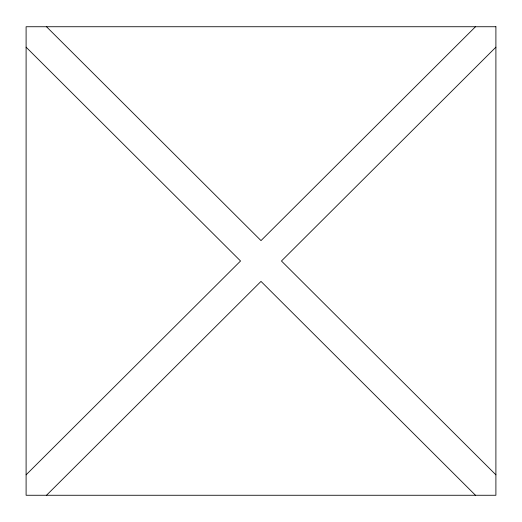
<?xml version="1.0" encoding="UTF-8"?>
<svg xmlns="http://www.w3.org/2000/svg" width="522" height="522" viewBox="0 0 522 522"><rect width="100%" height="100%" fill="white"/><g stroke="black" fill="none" stroke-linecap="round" stroke-linejoin="round"><path stroke-width="0.78" d="M26.1 474.837L240.544 261L26.1 47.163M475.477 26.739L261 240.603L46.523 26.739M46.523 495.261L261 281.397L475.477 495.261M495.9 47.163L281.456 261L495.9 474.837M495.9 26.739L26.1 26.739L26.1 495.261L495.9 495.261L495.9 26.739"/></g></svg>
